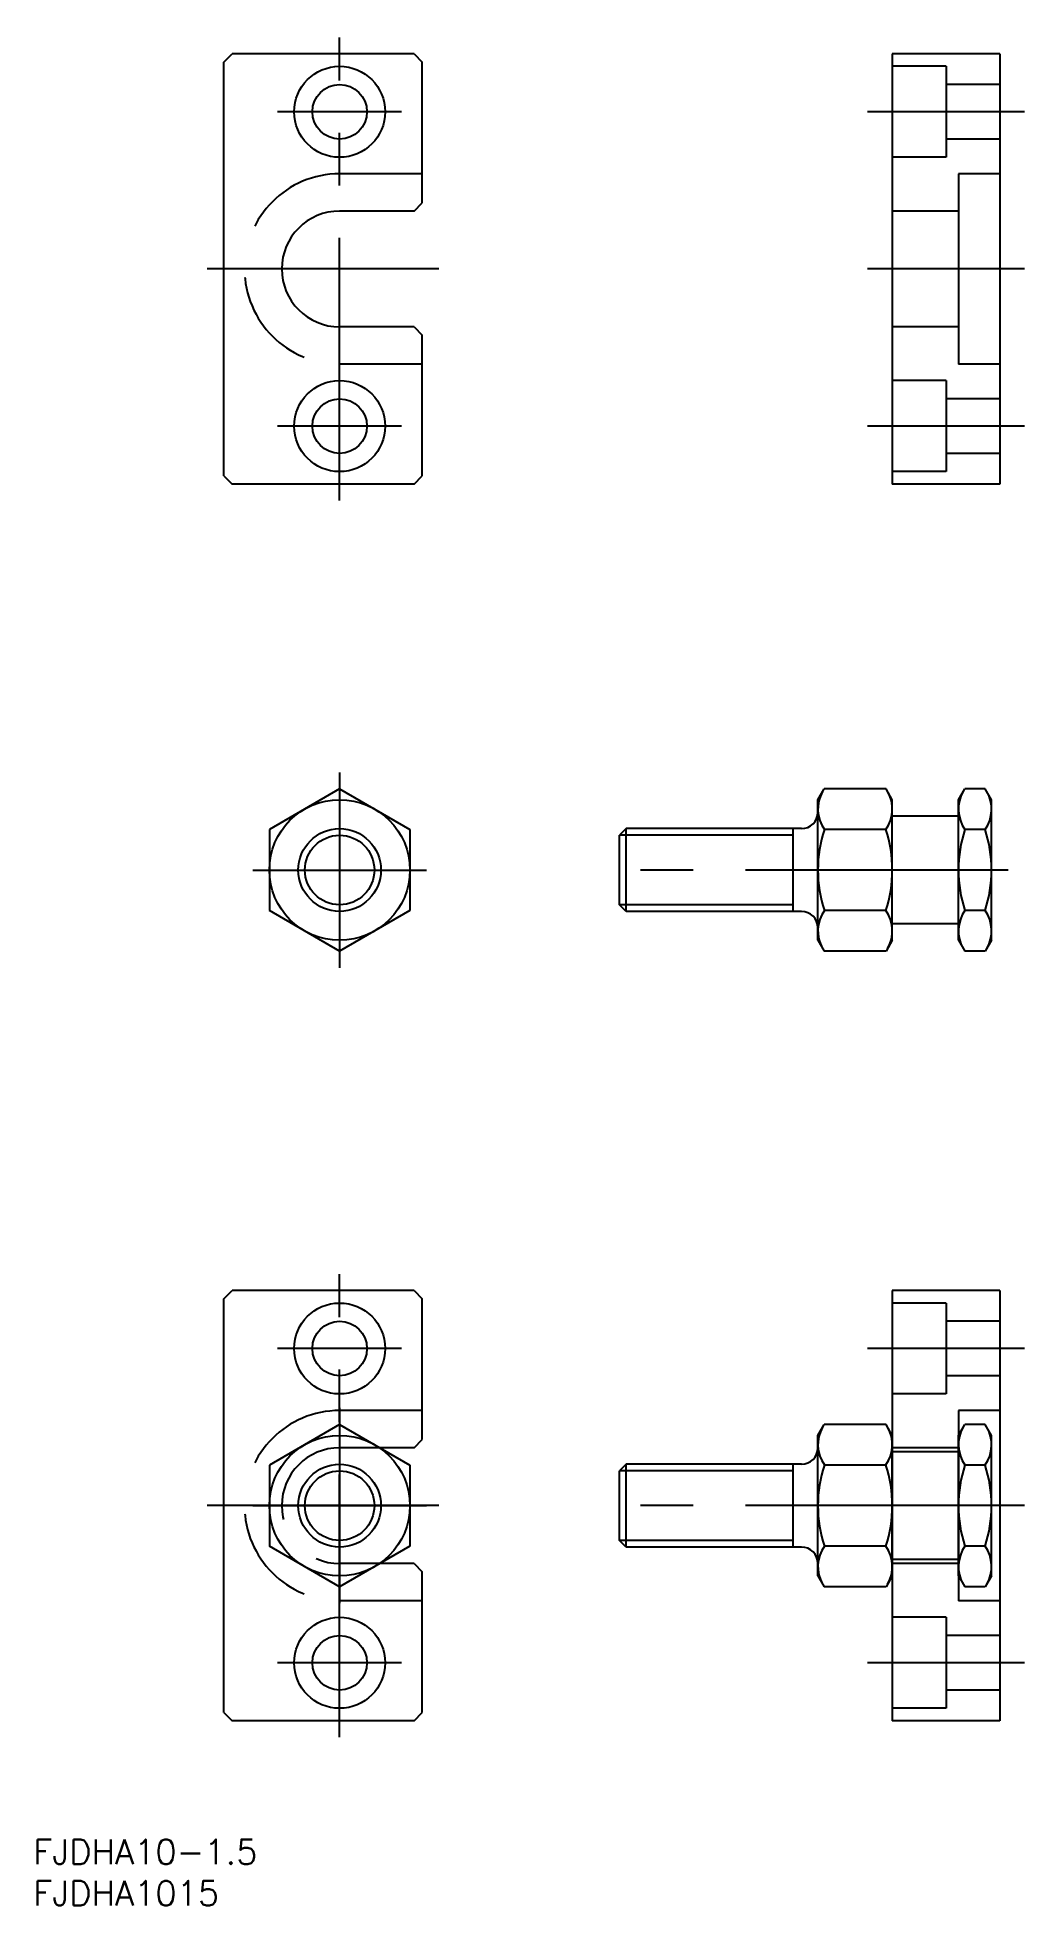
# Model space of a CAD drawing. Extents: x -37 to 83, y -48 to 178.
import ezdxf

# ---------------------------------------------------------------- set-up
doc = ezdxf.new("R2010")
doc.units = 0
doc.linetypes.add('CENTER', pattern=[50.8, 31.75, -6.35, 6.35, -6.35])
doc.linetypes.add('DASHED', pattern=[19.05, 12.7, -6.35])
doc.layers.get('0').update_dxf_attribs({"linetype": 'CONTINUOUS'})
doc.layers.add('CENTER', color=1, linetype='CENTER')
doc.styles.get("Standard").update_dxf_attribs({"font": 'txt.shx', "height": 3, "bigfont": 'bigfont.shx'})

# ---------------------------------------------------------------- blocks, each defined once
blk = doc.blocks.new('*U2')
at = {"color": 7, "linetype": 'CONTINUOUS'}
blk.add_text('FJDHA10-1.5', height=3, dxfattribs=at).set_placement((-37.07, -43.36))
blk = doc.blocks.new('*U3')
at = {"color": 7, "linetype": 'CONTINUOUS'}
blk.add_text('FJDHA1015', height=3, dxfattribs=at).set_placement((-37.07, -48.36))

msp = doc.modelspace()

# ---------------------------------------------------------------- linework, layer by layer
at = {"color": 7, "linetype": 'CONTINUOUS'}
for p, q in [((-14, 174.52), (-13, 175.52)), ((-14, 124.52), (-14, 174.52)), ((9, 175.52), (-13, 175.52)), ((9, 175.52), (10, 174.52)), ((10, 157.52), (10, 174.52)), ((9, 156.52), (0, 156.52)), ((9, 156.52), (10, 157.52)), ((9, 142.52), (0, 142.52)), ((9, 142.52), (10, 141.52)), ((10, 124.52), (10, 141.52)), ((-14, 124.52), (-13, 123.52)), ((9, 123.52), (10, 124.52)), ((9, 123.52), (-13, 123.52)), ((-14, 25), (-13, 26)), ((-14, -25), (-14, 25)), ((9, 26), (-13, 26)), ((9, 26), (10, 25)), ((10, 8), (10, 25)), ((9, 7), (4.88, 7)), ((9, 7), (10, 8)), ((9, -7), (4.88, -7)), ((9, -7), (10, -8)), ((10, -25), (10, -8)), ((-14, -25), (-13, -26)), ((9, -26), (-13, -26)), ((9, -26), (10, -25))]:
    msp.add_line(p, q, dxfattribs=at)
for p, q in [((79.84, 175.52), (66.84, 175.52)), ((66.84, 175.52), (66.84, 123.52)), ((79.84, 175.52), (79.84, 123.52)), ((79.84, 161.02), (74.84, 161.02)), ((74.84, 161.02), (74.84, 138.02)), ((74.84, 156.52), (66.84, 156.52)), ((74.84, 142.52), (66.84, 142.52)), ((79.84, 138.02), (74.84, 138.02)), ((79.84, 123.52), (66.84, 123.52)), ((0, 86.66), (-8.5, 81.76)), ((0, 86.66), (8.5, 81.76)), ((57.84, 85.35), (58.6, 86.67)), ((66.08, 86.67), (58.6, 86.67)), ((66.84, 85.35), (66.08, 86.67)), ((74.84, 85.35), (75.6, 86.67)), ((78.08, 86.67), (75.6, 86.67)), ((78.84, 85.35), (78.08, 86.67)), ((-4.25, 84.21), (-4.25, 84.21)), ((-2.13, 85.44), (-2.13, 85.44)), ((57.84, 68.35), (57.84, 85.35)), ((66.84, 68.35), (66.84, 85.35)), ((74.84, 68.35), (74.84, 85.35)), ((78.84, 68.35), (78.84, 85.35)), ((-8.5, 81.76), (-8.5, 71.94)), ((8.5, 81.76), (8.5, 71.94)), ((34.64, 81.85), (33.84, 81.05)), ((55.84, 81.85), (34.64, 81.85)), ((34.64, 71.85), (34.64, 81.85)), ((66.06, 81.76), (58.62, 81.76)), ((74.84, 83.35), (66.84, 83.35)), ((78.06, 81.76), (75.62, 81.76)), ((33.84, 72.65), (33.84, 81.05)), ((34.64, 71.85), (33.84, 72.65)), ((0, 67.03), (-8.5, 71.94)), ((8.5, 71.94), (0, 67.03)), ((55.84, 71.85), (34.64, 71.85)), ((66.06, 71.94), (58.62, 71.94)), ((74.84, 70.35), (66.84, 70.35)), ((78.06, 71.94), (75.62, 71.94)), ((57.84, 68.35), (58.6, 67.04)), ((66.84, 68.35), (66.08, 67.04)), ((74.84, 68.35), (75.6, 67.04)), ((78.84, 68.35), (78.08, 67.04)), ((66.08, 67.04), (58.6, 67.04)), ((78.08, 67.04), (75.6, 67.04)), ((79.84, 26), (66.84, 26)), ((66.84, 26), (66.84, -26)), ((79.84, 26), (79.84, -26)), ((79.84, 11.5), (74.84, 11.5)), ((74.84, 11.5), (74.84, -11.5)), ((0, 9.81), (-8.5, 4.91)), ((0, 9.81), (8.5, 4.91)), ((57.84, 8.5), (58.6, 9.82)), ((66.08, 9.82), (58.6, 9.82)), ((66.84, 8.5), (66.08, 9.82)), ((74.84, 8.5), (75.6, 9.82)), ((78.08, 9.82), (75.6, 9.82)), ((78.84, 8.5), (78.08, 9.82)), ((-4.25, 7.36), (-4.25, 7.36)), ((-2.13, 8.59), (-2.13, 8.59)), ((57.84, -8.5), (57.84, 8.5)), ((66.84, -8.5), (66.84, 8.5)), ((74.84, 7), (66.84, 7)), ((74.84, -8.5), (74.84, 8.5)), ((78.84, -8.5), (78.84, 8.5)), ((-8.5, 4.91), (-8.5, -4.91)), ((8.5, 4.91), (8.5, -4.91)), ((34.64, 5), (33.84, 4.2)), ((55.84, 5), (34.64, 5)), ((34.64, -5), (34.64, 5)), ((66.06, 4.91), (58.62, 4.91)), ((74.84, 6.5), (66.84, 6.5)), ((78.06, 4.91), (75.62, 4.91)), ((33.84, -4.2), (33.84, 4.2)), ((34.64, -5), (33.84, -4.2)), ((0, -9.81), (-8.5, -4.91)), ((8.5, -4.91), (0, -9.81)), ((55.84, -5), (34.64, -5)), ((66.06, -4.9), (58.62, -4.9)), ((74.84, -6.5), (66.84, -6.5)), ((78.06, -4.9), (75.62, -4.9)), ((57.84, -8.5), (58.6, -9.81)), ((66.84, -8.5), (66.08, -9.81)), ((74.84, -7), (66.84, -7)), ((74.84, -8.5), (75.6, -9.81)), ((78.84, -8.5), (78.08, -9.81)), ((66.08, -9.81), (58.6, -9.81)), ((78.08, -9.81), (75.6, -9.81)), ((79.84, -11.5), (74.84, -11.5)), ((79.84, -26), (66.84, -26))]:
    msp.add_line(p, q)
at = {"color": 3, "linetype": 'DASHED'}
for p, q in [((73.34, 174.02), (66.84, 174.02)), ((73.34, 174.02), (73.34, 163.02)), ((79.84, 171.82), (73.34, 171.82)), ((79.84, 165.22), (73.34, 165.22)), ((73.34, 163.02), (66.84, 163.02)), ((10, 161.02), (0, 161.02)), ((10, 138.02), (0, 138.02)), ((73.34, 136.02), (66.84, 136.02)), ((73.34, 136.02), (73.34, 125.02)), ((79.84, 133.82), (73.34, 133.82)), ((79.84, 127.22), (73.34, 127.22)), ((73.34, 125.02), (66.84, 125.02)), ((73.34, 24.5), (66.84, 24.5)), ((73.34, 24.5), (73.34, 13.5)), ((79.84, 22.3), (73.34, 22.3)), ((79.84, 15.7), (73.34, 15.7)), ((10, 11.5), (0, 11.5)), ((73.34, 13.5), (66.84, 13.5)), ((4.88, 7), (0, 7)), ((4.88, -7), (0, -7)), ((10, -11.5), (0, -11.5)), ((73.34, -13.5), (66.84, -13.5)), ((73.34, -13.5), (73.34, -24.5)), ((79.84, -15.7), (73.34, -15.7)), ((79.84, -22.3), (73.34, -22.3)), ((73.34, -24.5), (66.84, -24.5))]:
    msp.add_line(p, q, dxfattribs=at)
at = {"color": 3}
for p, q in [((54.84, 71.85), (54.84, 81.85)), ((54.84, 81.05), (33.84, 81.05)), ((54.84, 72.65), (33.84, 72.65)), ((54.84, -5), (54.84, 5)), ((54.84, 4.2), (33.84, 4.2)), ((54.84, -4.2), (33.84, -4.2))]:
    msp.add_line(p, q, dxfattribs=at)
at = {"color": 7, "linetype": 'CONTINUOUS'}
for centre, radius in [((0, 168.52), 5.5), ((0, 168.52), 3.3), ((0, 130.52), 5.5), ((0, 130.52), 3.3), ((0, 76.85), 4.2), ((0, 19), 5.5), ((0, 19), 3.3), ((0, 0), 4.2), ((0, -19), 5.5), ((0, -19), 3.3)]:
    msp.add_circle(centre, radius, dxfattribs=at)
for centre in [(0, 76.85), (0, 0)]:
    msp.add_circle(centre, 8.5)
at = {"color": 3, "linetype": 'CONTINUOUS'}
for centre in [(0, 76.85), (0, 0)]:
    msp.add_circle(centre, 5, dxfattribs=at)
at = {"color": 3, "linetype": 'DASHED'}
for centre, radius in [((0, 149.52), 11.5), ((0, 0), 11.5), ((0, 0), 7)]:
    msp.add_arc(centre, radius, 90, 270, dxfattribs=at)
at = {"color": 7, "linetype": 'CONTINUOUS'}
msp.add_arc((0, 149.52), 7, 90, 270, dxfattribs=at)
for centre, radius, start, end in [((62.09, 84.21), 4.25, 150, 215.2644), ((62.59, 84.21), 4.25, 324.7356, 30), ((79.09, 84.21), 4.25, 150, 215.2644), ((74.59, 84.21), 4.25, 324.7356, 30), ((55.84, 83.85), 2, 270, 0), ((73.67, 76.85), 15.83, 161.9403, 198.0597), ((51.01, 76.85), 15.83, 341.9403, 18.0597), ((90.67, 76.85), 15.83, 161.9403, 198.0597), ((63.01, 76.85), 15.83, 341.9403, 18.0597), ((55.84, 69.85), 2, 0, 90), ((62.09, 69.49), 4.25, 144.7356, 210), ((62.59, 69.49), 4.25, 330, 35.2644), ((79.09, 69.49), 4.25, 144.7356, 210), ((74.59, 69.49), 4.25, 330, 35.2644), ((62.09, 7.37), 4.25, 150, 215.2644), ((62.59, 7.37), 4.25, 324.7356, 30), ((79.09, 7.37), 4.25, 150, 215.2644), ((74.59, 7.37), 4.25, 324.7356, 30), ((55.84, 7), 2, 270, 0), ((73.67, 0), 15.83, 161.9403, 198.0597), ((51.01, 0), 15.83, 341.9403, 18.0597), ((90.67, 0), 15.83, 161.9403, 198.0597), ((63.01, 0), 15.83, 341.9403, 18.0597), ((55.84, -7), 2, 0, 90), ((62.09, -7.36), 4.25, 144.7356, 210), ((62.59, -7.36), 4.25, 330, 35.2644), ((79.09, -7.36), 4.25, 144.7356, 210), ((74.59, -7.36), 4.25, 330, 35.2644)]:
    msp.add_arc(centre, radius, start, end)
at = {"layer": 'CENTER', "color": 1, "linetype": 'CENTER'}
for p, q in [((0, 121.52), (0, 177.52)), ((7.5, 168.52), (-7.5, 168.52)), ((82.84, 168.52), (63.84, 168.52)), ((12, 149.52), (-16, 149.52)), ((82.84, 149.52), (63.84, 149.52)), ((7.5, 130.52), (-7.5, 130.52)), ((82.84, 130.52), (63.84, 130.52)), ((0, 88.66), (0, 65.03)), ((-10.5, 76.85), (10.5, 76.85)), ((80.84, 76.85), (31.84, 76.85)), ((0, -28), (0, 28)), ((7.5, 19), (-7.5, 19)), ((82.84, 19), (63.84, 19)), ((0, 11.81), (0, -11.81)), ((12, 0), (-16, 0)), ((-10.5, 0), (10.5, 0)), ((80.84, 0), (31.84, 0)), ((82.84, 0), (63.84, 0)), ((7.5, -19), (-7.5, -19)), ((82.84, -19), (63.84, -19))]:
    msp.add_line(p, q, dxfattribs=at)

# ---------------------------------------------------------------- block references
at = {"color": 7, "linetype": 'CONTINUOUS'}
for name in ['*U2', '*U3']:
    msp.add_blockref(name, (0, 0), dxfattribs=at)

doc.saveas('drawing.dxf')
